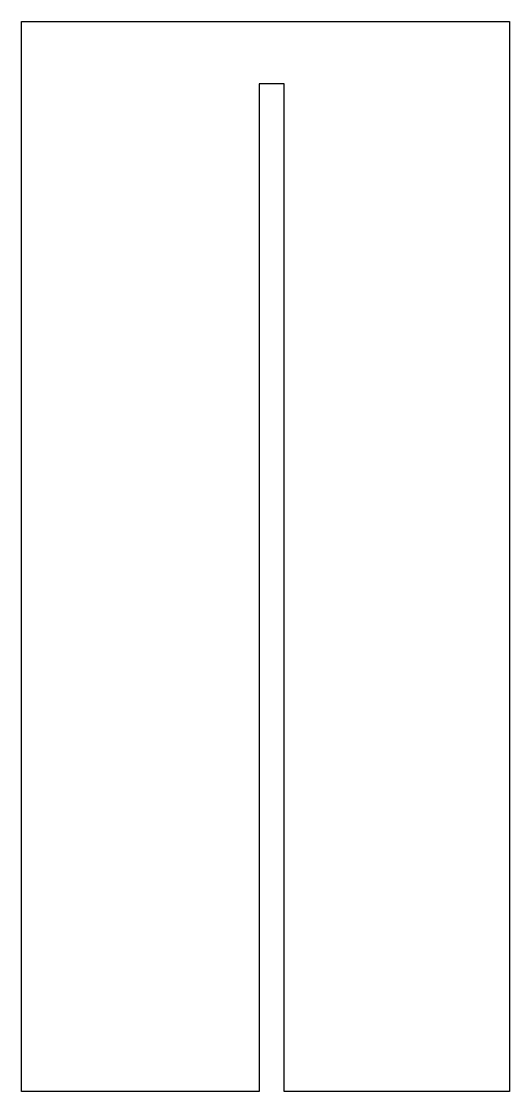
# Model space of a CAD drawing. Extents: x -99 to -21, y 74 to 245.
import ezdxf

# ---------------------------------------------------------------- set-up
doc = ezdxf.new("R2010")
doc.units = 0

msp = doc.modelspace()

# ---------------------------------------------------------------- linework, layer by layer
at = {"layer": 'Layer 1'}
for p, q in [((-99, 74), (-99, 245)), ((-99, 245), (-61.003, 245)), ((-61.003, 245), (-56.998, 245)), ((-56.998, 245), (-21, 245)), ((-21, 245), (-21, 74)), ((-56.998, 235.003), (-61.003, 235.003)), ((-61.003, 235.003), (-61.003, 74)), ((-56.998, 74), (-56.998, 235.003)), ((-61.003, 74), (-99, 74)), ((-99, 74), (-99, 74)), ((-21, 74), (-56.998, 74))]:
    msp.add_line(p, q, dxfattribs=at)

doc.saveas('drawing.dxf')
